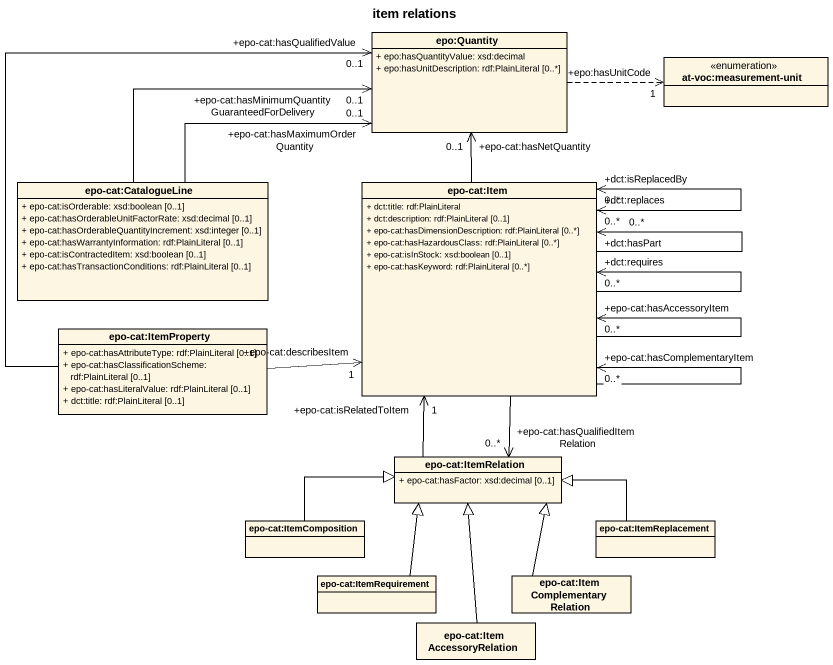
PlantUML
@startuml
title item relations
hide circle
hide empty members
skinparam classAttributeIconSize 0
class "epo:Quantity" as epo_Quantity {
  + epo:hasQuantityValue: xsd:decimal
  + epo:hasUnitDescription: rdf:PlainLiteral [0..*]
}
enum "at-voc:measurement-unit" as at_voc_measurement_unit
class "epo-cat:CatalogueLine" as epo_cat_CatalogueLine {
  + epo-cat:isOrderable: xsd:boolean [0..1]
  + epo-cat:hasOrderableUnitFactorRate: xsd:decimal [0..1]
  + epo-cat:hasOrderableQuantityIncrement: xsd:integer [0..1]
  + epo-cat:hasWarrantyInformation: rdf:PlainLiteral [0..1]
  + epo-cat:isContractedItem: xsd:boolean [0..1]
  + epo-cat:hasTransactionConditions: rdf:PlainLiteral [0..1]
}
class "epo-cat:Item" as epo_cat_Item {
  + dct:title: rdf:PlainLiteral
  + dct:description: rdf:PlainLiteral [0..1]
  + epo-cat:hasDimensionDescription: rdf:PlainLiteral [0..*]
  + epo-cat:hasHazardousClass: rdf:PlainLiteral [0..*]
  + epo-cat:isInStock: xsd:boolean [0..1]
  + epo-cat:hasKeyword: rdf:PlainLiteral [0..*]
}
class "epo-cat:ItemProperty" as epo_cat_ItemProperty {
  + epo-cat:hasAttributeType: rdf:PlainLiteral [0..1]
  + epo-cat:hasClassificationScheme: rdf:PlainLiteral [0..1]
  + epo-cat:hasLiteralValue: rdf:PlainLiteral [0..1]
  + dct:title: rdf:PlainLiteral [0..1]
}
class "epo-cat:ItemRelation" as epo_cat_ItemRelation {
  + epo-cat:hasFactor: xsd:decimal [0..1]
}
class "epo-cat:ItemComposition" as epo_cat_ItemComposition
class "epo-cat:ItemReplacement" as epo_cat_ItemReplacement
class "epo-cat:ItemRequirement" as epo_cat_ItemRequirement
class "epo-cat:ItemComplementaryRelation" as epo_cat_ItemComplementaryRel
class "epo-cat:ItemAccessoryRelation" as epo_cat_ItemAccessoryRelatio
epo_Quantity .right.> "+epo:hasUnitCode\n1" at_voc_measurement_unit
epo_cat_CatalogueLine -right-> "+epo-cat:hasMaximumOrderQuantity\n0..1" epo_Quantity
epo_cat_CatalogueLine -right-> "+epo-cat:hasMinimumQuantityGuaranteedForDelivery\n0..1" epo_Quantity
epo_cat_Item -up-> "+epo-cat:hasNetQuantity\n0..1" epo_Quantity
epo_cat_Item --> "+epo-cat:hasAccessoryItem\n0..*" epo_cat_Item
epo_cat_Item "+dct:replaces\n0..*" <--> "+dct:isReplacedBy\n0..*" epo_cat_Item
epo_cat_Item --> "+epo-cat:hasComplementaryItem\n0..*" epo_cat_Item
epo_cat_Item --> "+dct:hasPart\n0..*" epo_cat_Item
epo_cat_Item --> "+dct:requires\n0..*" epo_cat_Item
epo_cat_Item --> "+epo-cat:hasQualifiedItemRelation\n0..*" epo_cat_ItemRelation
epo_cat_ItemProperty -up-> "+epo-cat:hasQualifiedValue\n0..1" epo_Quantity
epo_cat_ItemProperty -right-> "+epo-cat:describesItem\n1" epo_cat_Item
epo_cat_ItemRelation -up-> "+epo-cat:isRelatedToItem\n1" epo_cat_Item
epo_cat_ItemComposition -right-|> epo_cat_ItemRelation
epo_cat_ItemReplacement -left-|> epo_cat_ItemRelation
epo_cat_ItemRequirement -up-|> epo_cat_ItemRelation
epo_cat_ItemComplementaryRel -up-|> epo_cat_ItemRelation
epo_cat_ItemAccessoryRelatio -up-|> epo_cat_ItemRelation
@enduml
